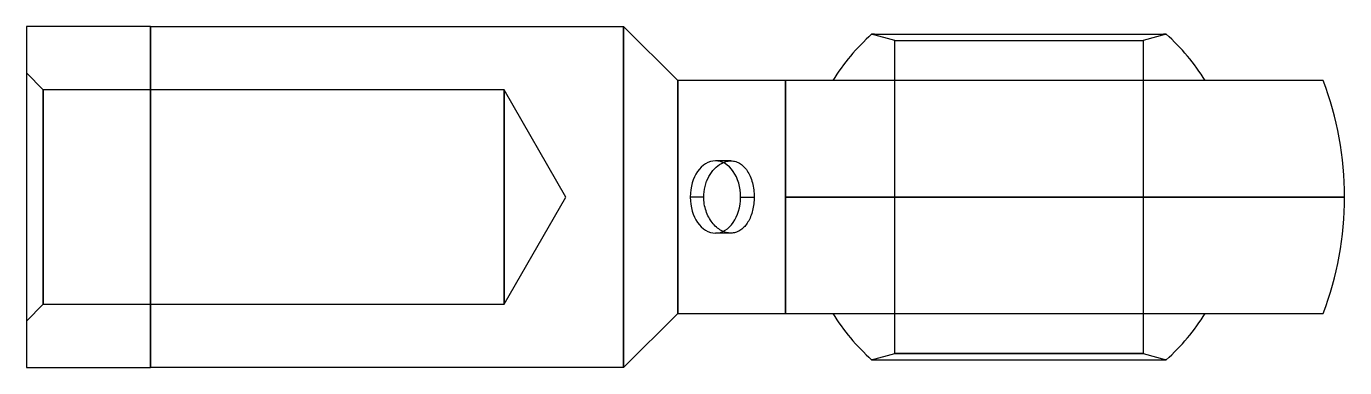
# Model space of a CAD drawing. Header units: millimetres. Extents: x -64 to 21, y -11 to 11.
import ezdxf

# ---------------------------------------------------------------- set-up
doc = ezdxf.new("R2010")
doc.units = ezdxf.units.MM
doc.layers.add('MAIN-1', color=7, linetype='Continuous')
doc.layers.add('MAIN-2', color=7, linetype='Continuous')

msp = doc.modelspace()

# ---------------------------------------------------------------- linework, layer by layer
at = {"layer": 'MAIN-1'}
for p, q in [((-56, 11), (-64, 11)), ((-64, 11), (-64, -11)), ((-56, 11), (-25.5, 11)), ((-56, 11), (-56, -11)), ((-25.5, 11), (-22, 7.5)), ((-25.5, 11), (-25.5, -11)), ((-9.317, 10.5), (-9.5, 10.5)), ((-9.5, 10.5), (9.5, 10.5)), ((9.5, 10.5), (9.317, 10.5)), ((-22, 7.5), (-22, -7.5)), ((-21.981, 7.5), (-22, 7.5)), ((-21.926, 7.5), (-21.981, 7.5)), ((-21.836, 7.5), (-21.926, 7.5)), ((-21.713, 7.5), (-21.836, 7.5)), ((-21.556, 7.5), (-21.713, 7.5)), ((-21.366, 7.5), (-21.556, 7.5)), ((-21.143, 7.5), (-21.366, 7.5)), ((-20.885, 7.5), (-21.143, 7.5)), ((-20.592, 7.5), (-20.885, 7.5)), ((-20.262, 7.5), (-20.592, 7.5)), ((-19.893, 7.5), (-20.262, 7.5)), ((-19.481, 7.5), (-19.893, 7.5)), ((-19.025, 7.5), (-19.481, 7.5)), ((-18.519, 7.5), (-19.025, 7.5)), ((-17.959, 7.5), (-18.519, 7.5)), ((-17.341, 7.5), (-17.959, 7.5)), ((-16.656, 7.5), (-17.341, 7.5)), ((-15.897, 7.5), (-16.656, 7.5)), ((-15.054, 7.5), (-15.897, 7.5)), ((-15.054, 7.5), (-15.054, 0)), ((19.615, 7.5), (-15.054, 7.5)), ((-18.576, 2.33), (-19.571, 2.33)), ((-18.575, 2.33), (-18.494, 2.327)), ((-18.494, 2.327), (-18.414, 2.318)), ((-18.414, 2.318), (-18.334, 2.303)), ((-18.334, 2.303), (-18.255, 2.282)), ((-18.255, 2.282), (-18.177, 2.254)), ((-18.177, 2.254), (-18.101, 2.221)), ((-18.101, 2.221), (-18.027, 2.182)), ((-18.027, 2.182), (-17.954, 2.137)), ((-17.954, 2.137), (-17.884, 2.087)), ((-17.884, 2.087), (-17.817, 2.032)), ((-17.817, 2.032), (-17.752, 1.972)), ((-17.752, 1.972), (-17.69, 1.907)), ((-17.69, 1.907), (-17.631, 1.838)), ((-17.631, 1.838), (-17.575, 1.766)), ((-17.575, 1.766), (-17.522, 1.689)), ((-17.522, 1.689), (-17.471, 1.607)), ((-17.471, 1.607), (-17.422, 1.521)), ((-17.422, 1.521), (-17.375, 1.43)), ((-17.375, 1.43), (-17.332, 1.334)), ((-17.332, 1.334), (-17.291, 1.235)), ((-17.291, 1.235), (-17.254, 1.132)), ((-17.254, 1.132), (-17.22, 1.026)), ((-17.22, 1.026), (-17.19, 0.917)), ((-17.19, 0.917), (-17.163, 0.806)), ((-17.946, 0), (-17.075, 0)), ((-17.163, 0.806), (-17.139, 0.693)), ((-17.139, 0.693), (-17.12, 0.578)), ((-17.12, 0.578), (-17.104, 0.462)), ((-17.104, 0.462), (-17.091, 0.346)), ((-17.091, 0.346), (-17.082, 0.23)), ((-17.082, 0.23), (-17.077, 0.114)), ((-17.077, 0.114), (-17.075, 0)), ((-17.075, 0), (-17.077, -0.108)), ((0, 0), (-15.054, 0)), ((21, 0), (0, 0)), ((-17.152, -0.758), (-17.176, -0.863)), ((-17.132, -0.651), (-17.152, -0.758)), ((-17.114, -0.543), (-17.132, -0.651)), ((-17.1, -0.434), (-17.114, -0.543)), ((-17.089, -0.325), (-17.1, -0.434)), ((-17.082, -0.216), (-17.089, -0.325)), ((-17.077, -0.108), (-17.082, -0.216)), ((-15.054, 0), (-15.054, -7.5)), ((-17.52, -1.687), (-17.57, -1.759)), ((-17.472, -1.61), (-17.52, -1.687)), ((-17.426, -1.529), (-17.472, -1.61)), ((-17.382, -1.444), (-17.426, -1.529)), ((-17.341, -1.355), (-17.382, -1.444)), ((-17.302, -1.262), (-17.341, -1.355)), ((-17.266, -1.167), (-17.302, -1.262)), ((-17.233, -1.068), (-17.266, -1.167)), ((-17.203, -0.967), (-17.233, -1.068)), ((-17.176, -0.863), (-17.203, -0.967)), ((-18.575, -2.33), (-19.571, -2.33)), ((-18.499, -2.327), (-18.576, -2.33)), ((-18.424, -2.319), (-18.499, -2.327)), ((-18.348, -2.306), (-18.424, -2.319)), ((-18.274, -2.287), (-18.348, -2.306)), ((-18.201, -2.263), (-18.274, -2.287)), ((-18.129, -2.234), (-18.201, -2.263)), ((-18.058, -2.199), (-18.129, -2.234)), ((-17.989, -2.16), (-18.058, -2.199)), ((-17.922, -2.115), (-17.989, -2.16)), ((-17.857, -2.066), (-17.922, -2.115)), ((-17.795, -2.012), (-17.857, -2.066)), ((-17.735, -1.954), (-17.795, -2.012)), ((-17.677, -1.893), (-17.735, -1.954)), ((-17.622, -1.827), (-17.677, -1.893)), ((-17.57, -1.759), (-17.622, -1.827)), ((-22, -7.5), (-25.5, -11)), ((-22, -7.5), (-21.981, -7.5)), ((-21.981, -7.5), (-21.926, -7.5)), ((-21.926, -7.5), (-21.836, -7.5)), ((-21.836, -7.5), (-21.713, -7.5)), ((-21.713, -7.5), (-21.556, -7.5)), ((-21.556, -7.5), (-21.366, -7.5)), ((-21.366, -7.5), (-21.143, -7.5)), ((-21.143, -7.5), (-20.885, -7.5)), ((-20.885, -7.5), (-20.592, -7.5)), ((-20.592, -7.5), (-20.262, -7.5)), ((-20.262, -7.5), (-19.893, -7.5)), ((-19.893, -7.5), (-19.481, -7.5)), ((-19.481, -7.5), (-19.025, -7.5)), ((-19.025, -7.5), (-18.519, -7.5)), ((-18.519, -7.5), (-17.959, -7.5)), ((-17.959, -7.5), (-17.341, -7.5)), ((-17.341, -7.5), (-16.656, -7.5)), ((-16.656, -7.5), (-15.897, -7.5)), ((-15.897, -7.5), (-15.054, -7.5)), ((-15.054, -7.5), (19.615, -7.5)), ((-64, -11), (-56, -11)), ((-25.5, -11), (-56, -11)), ((-9.5, -10.5), (9.5, -10.5))]:
    msp.add_line(p, q, dxfattribs=at)
for radius, start, end in [(14.16, 132.13759, 148.01694), (14.16, 31.98308, 47.86243), (21, 0, 20.92482), (21, 339.07518, 0), (14.16, 211.98306, 227.86241), (14.16, 312.13757, 328.01692)]:
    msp.add_arc((0, 0), radius, start, end, dxfattribs=at)
for start_param, end_param in [(3.141593, 4.712389), (1.570796, 3.141593), (-1.570796, 0), (0, 1.570796)]:
    msp.add_ellipse((-19.571, 0), major_axis=(0, -2.33), ratio=0.697221, start_param=start_param, end_param=end_param, dxfattribs=at)
at = {"layer": 'MAIN-2'}
for p, q in [((-64, 11), (-64, 11)), ((-56, -11), (-56, 11)), ((-56, 11), (-56, 11)), ((-56, 11), (-56, 11)), ((-25.5, -11), (-25.5, 11)), ((-8, 10.098), (-9.5, 10.5)), ((9.5, 10.5), (8, 10.098)), ((-8.001, -10.098), (-8.001, 10.098)), ((-8.001, 10.098), (8.001, 10.098)), ((8.001, 10.098), (8.001, -10.098)), ((-62.917, 6.917), (-64, 8)), ((-62.917, 6.917), (-62.917, -6.918)), ((-33.2, 6.917), (-62.917, 6.917)), ((-62.917, -6.918), (-62.917, 6.917)), ((-33.2, -6.918), (-33.2, 6.917)), ((-33.2, 6.917), (-33.2, -6.918)), ((-29.206, 0), (-33.2, 6.917)), ((-22, -7.5), (-22, 7.5)), ((-15.054, 0), (-15.054, 7.5)), ((-19.737, 1.699), (-19.637, 1.813)), ((-19.637, 1.813), (-19.529, 1.918)), ((-19.529, 1.918), (-19.417, 2.013)), ((-19.417, 2.013), (-19.301, 2.097)), ((-19.301, 2.097), (-19.182, 2.168)), ((-19.182, 2.168), (-19.062, 2.226)), ((-19.062, 2.226), (-18.942, 2.271)), ((-18.942, 2.271), (-18.825, 2.302)), ((-18.825, 2.302), (-18.784, 2.311)), ((-18.784, 2.311), (-18.742, 2.318)), ((-18.742, 2.318), (-18.701, 2.323)), ((-18.701, 2.323), (-18.659, 2.327)), ((-18.659, 2.327), (-18.617, 2.329)), ((-18.617, 2.329), (-18.575, 2.33)), ((-20.241, 0.683), (-20.193, 0.85)), ((-20.193, 0.85), (-20.136, 1.013)), ((-20.136, 1.013), (-20.07, 1.168)), ((-20.07, 1.168), (-19.996, 1.315)), ((-19.996, 1.315), (-19.916, 1.452)), ((-19.916, 1.452), (-19.831, 1.578)), ((-19.831, 1.578), (-19.737, 1.699)), ((-33.2, -6.918), (-29.206, 0)), ((-20.325, 0), (-20.319, 0.168)), ((-20.319, 0.168), (-20.304, 0.34)), ((-20.304, 0.34), (-20.278, 0.512)), ((-20.278, 0.512), (-20.241, 0.683)), ((0, 0), (21, 0)), ((-20.325, 0), (-21.196, 0)), ((-20.322, -0.111), (-20.325, 0)), ((-20.316, -0.223), (-20.322, -0.111)), ((-20.304, -0.336), (-20.316, -0.223)), ((-20.288, -0.45), (-20.304, -0.336)), ((-20.268, -0.563), (-20.288, -0.45)), ((-20.242, -0.676), (-20.268, -0.563)), ((-20.212, -0.787), (-20.242, -0.676)), ((-20.178, -0.896), (-20.212, -0.787)), ((-15.054, 0), (0, 0)), ((-15.054, -7.5), (-15.054, 0)), ((-20.14, -1.003), (-20.178, -0.896)), ((-20.097, -1.107), (-20.14, -1.003)), ((-20.051, -1.207), (-20.097, -1.107)), ((-20.002, -1.303), (-20.051, -1.207)), ((-19.95, -1.395), (-20.002, -1.303)), ((-19.896, -1.483), (-19.95, -1.395)), ((-19.839, -1.566), (-19.896, -1.483)), ((-19.779, -1.647), (-19.839, -1.566)), ((-19.716, -1.725), (-19.779, -1.647)), ((-19.649, -1.8), (-19.716, -1.725)), ((-19.58, -1.871), (-19.649, -1.8)), ((-19.507, -1.938), (-19.58, -1.871)), ((-19.433, -2.001), (-19.507, -1.938)), ((-19.357, -2.058), (-19.433, -2.001)), ((-19.279, -2.11), (-19.357, -2.058)), ((-19.201, -2.157), (-19.279, -2.11)), ((-19.122, -2.198), (-19.201, -2.157)), ((-19.043, -2.234), (-19.122, -2.198)), ((-18.964, -2.263), (-19.043, -2.234)), ((-18.886, -2.287), (-18.964, -2.263)), ((-18.809, -2.306), (-18.886, -2.287)), ((-18.731, -2.319), (-18.809, -2.306)), ((-18.654, -2.327), (-18.731, -2.319)), ((-18.576, -2.33), (-18.654, -2.327)), ((-64, -8), (-62.917, -6.918)), ((-62.917, -6.918), (-33.2, -6.918)), ((-9.5, -10.5), (-8.001, -10.098)), ((8.001, -10.098), (-8.001, -10.098)), ((-8.001, -10.098), (8.001, -10.098)), ((8.001, -10.098), (9.5, -10.5)), ((-64, -11), (-64, -11)), ((-56, -11), (-56, -11)), ((-56, -11), (-56, -11)), ((-9.317, -10.5), (-9.5, -10.5)), ((9.5, -10.5), (9.317, -10.5))]:
    msp.add_line(p, q, dxfattribs=at)

doc.saveas('drawing.dxf')
